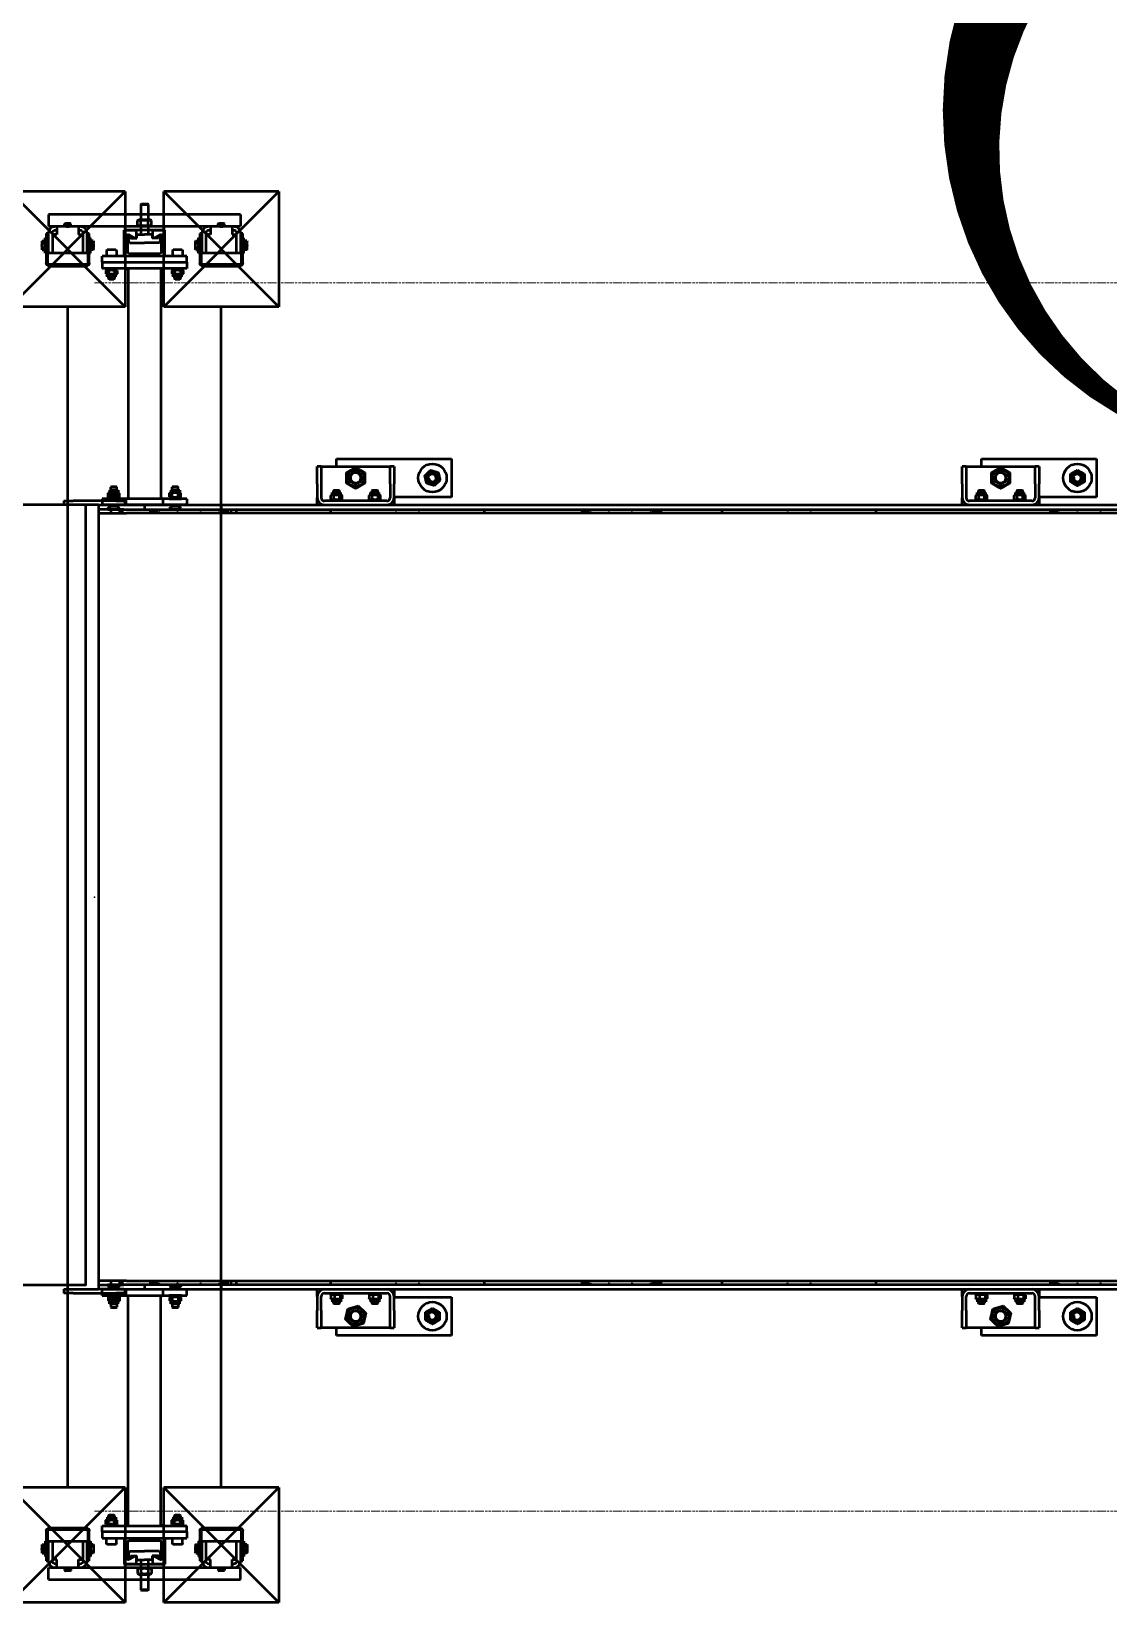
# Model space of a CAD drawing. Header units: metres. Extents: x -9802 to 773, y -8579 to 5125.
# Drawn here: x -5304.7 to -5164.4, y -1429.6 to -1224.9 of the extents above; entities that cross this region are included whole.
import ezdxf

# ---------------------------------------------------------------- set-up
doc = ezdxf.new("R2010")
doc.units = ezdxf.units.M
doc.header["$MEASUREMENT"] = 0
doc.linetypes.add('AM_ISO09W050', pattern=[22.5, 12, -1.5, 3, -1.5, 3, -1.5])
doc.linetypes.add('Amconstr', pattern=[9999, 9999, 0])
doc.layers.get('0').update_dxf_attribs({"color": 30, "lineweight": 0})
for name, color, linetype, lineweight in [('AM_CL', 1, 'Amconstr', 25), ('HOLD', 7, 'Continuous', 0), ('SSN_PBC-AM_0', 5, 'Continuous', 50), ('SSN_PBC-AM_11', 9, 'AM_ISO09W050', 18), ('SSN_Signalgeber-AM_0', 3, 'Continuous', 50)]:
    doc.layers.add(name, color=color, linetype=linetype, lineweight=lineweight)

# ---------------------------------------------------------------- blocks, each defined once
blk = doc.blocks.new('PBC_3190_20-017-10022_D')
at = {"layer": 'AM_CL'}
blk.add_point((0, 0), dxfattribs=at)
at = {"layer": 'SSN_PBC-AM_0'}
for p, q in [((290, 538.5), (290, 561)), ((295, 561), (290, 561)), ((295, 561), (295, 538.5)), ((295, 561), (385, 561)), ((315, 561), (315, 571)), ((315, 571), (465, 571)), ((390, 561), (385, 561)), ((385, 538.5), (385, 561)), ((390, 561), (390, 538.5)), ((465, 571), (465, 521)), ((1130, 538.5), (1130, 561)), ((1135, 561), (1130, 561)), ((1135, 561), (1135, 538.5)), ((1135, 561), (1225, 561)), ((1155, 561), (1155, 571)), ((1155, 571), (1305, 571)), ((1230, 561), (1225, 561)), ((1225, 538.5), (1225, 561)), ((1230, 561), (1230, 538.5)), ((1305, 571), (1305, 521)), ((290, 538.5), (290, 520.3)), ((295, 538.5), (295, 520.3)), ((385, 538.5), (385, 520.3)), ((390, 520.3), (390, 538.5)), ((1130, 538.5), (1130, 520.3)), ((1135, 538.5), (1135, 520.3)), ((1225, 538.5), (1225, 520.3)), ((1230, 520.3), (1230, 538.5)), ((-40, 516), (-40, 511)), ((-40, 516), (-28, 516)), ((28, 516), (-28, 516)), ((33, 517.6), (17, 517.6)), ((17, 517.6), (17, 516)), ((17.5, 518.6), (17.5, 523.1)), ((19.2, 524), (17.7, 523.2)), ((19.2, 517.6), (17.7, 518.5)), ((19.2, 527.1), (30.8, 527.1)), ((19.2, 524), (19.2, 527.1)), ((19.2, 524), (30.8, 524)), ((21.8, 530), (21, 529.2)), ((29, 529.2), (21, 529.2)), ((21, 527.1), (21, 529.2)), ((21.6, 518.6), (21.6, 523.1)), ((21.7, 530), (21.7, 527.1)), ((21.8, 530), (28.2, 530)), ((28, 516), (40, 516)), ((28.2, 530), (29, 529.2)), ((28.3, 527.1), (28.3, 530)), ((29, 527.1), (29, 529.2)), ((29.1, 518.6), (29.1, 523.1)), ((30.8, 524), (30.8, 527.1)), ((30.8, 524), (32.3, 523.2)), ((30.8, 517.6), (32.3, 518.5)), ((32.5, 518.6), (32.5, 523.1)), ((33, 517.6), (33, 516)), ((40, 511), (40, 516)), ((290, 511), (290, 520.3)), ((380.7, 516), (299.3, 516)), ((323, 517.6), (307, 517.6)), ((307, 517.6), (307, 516)), ((307.5, 518.6), (307.5, 523.1)), ((309.2, 524), (307.7, 523.2)), ((309.2, 517.6), (307.7, 518.5)), ((309.2, 527.1), (320.8, 527.1)), ((309.2, 524), (309.2, 527.1)), ((309.2, 524), (320.8, 524)), ((311.8, 530), (311, 529.2)), ((319, 529.2), (311, 529.2)), ((311, 527.1), (311, 529.2)), ((311.6, 518.6), (311.6, 523.1)), ((311.7, 530), (311.7, 527.1)), ((311.8, 530), (318.2, 530)), ((318.2, 530), (319, 529.2)), ((318.3, 527.1), (318.3, 530)), ((319, 527.1), (319, 529.2)), ((319.1, 518.6), (319.1, 523.1)), ((320.8, 524), (320.8, 527.1)), ((320.8, 524), (322.3, 523.2)), ((320.8, 517.6), (322.3, 518.5)), ((322.5, 518.6), (322.5, 523.1)), ((323, 517.6), (323, 516)), ((373, 517.6), (357, 517.6)), ((357, 517.6), (357, 516)), ((357.5, 518.6), (357.5, 523.1)), ((359.2, 524), (357.7, 523.2)), ((359.2, 517.6), (357.7, 518.5)), ((359.2, 527.1), (370.8, 527.1)), ((359.2, 524), (359.2, 527.1)), ((359.2, 524), (370.8, 524)), ((361.8, 530), (361, 529.2)), ((369, 529.2), (361, 529.2)), ((361, 527.1), (361, 529.2)), ((361.6, 518.6), (361.6, 523.1)), ((361.7, 530), (361.7, 527.1)), ((361.8, 530), (368.2, 530)), ((368.2, 530), (369, 529.2)), ((368.3, 527.1), (368.3, 530)), ((369, 527.1), (369, 529.2)), ((369.1, 518.6), (369.1, 523.1)), ((370.8, 524), (370.8, 527.1)), ((370.8, 524), (372.3, 523.2)), ((370.8, 517.6), (372.3, 518.5)), ((372.5, 518.6), (372.5, 523.1)), ((373, 517.6), (373, 516)), ((465, 521), (390, 521)), ((390, 520.3), (390, 511)), ((1130, 511), (1130, 520.3)), ((1220.7, 516), (1139.3, 516)), ((1163, 517.6), (1147, 517.6)), ((1147, 517.6), (1147, 516)), ((1147.5, 518.6), (1147.5, 523.1)), ((1149.2, 524), (1147.7, 523.2)), ((1149.2, 517.6), (1147.7, 518.5)), ((1149.2, 527.1), (1160.8, 527.1)), ((1149.2, 524), (1149.2, 527.1)), ((1149.2, 524), (1160.8, 524)), ((1151.8, 530), (1151, 529.2)), ((1159, 529.2), (1151, 529.2)), ((1151, 527.1), (1151, 529.2)), ((1151.6, 518.6), (1151.6, 523.1)), ((1151.7, 530), (1151.7, 527.1)), ((1151.8, 530), (1158.2, 530)), ((1158.2, 530), (1159, 529.2)), ((1158.3, 527.1), (1158.3, 530)), ((1159, 527.1), (1159, 529.2)), ((1159.1, 518.6), (1159.1, 523.1)), ((1160.8, 524), (1160.8, 527.1)), ((1160.8, 524), (1162.3, 523.2)), ((1160.8, 517.6), (1162.3, 518.5)), ((1162.5, 518.6), (1162.5, 523.1)), ((1163, 517.6), (1163, 516)), ((1213, 517.6), (1197, 517.6)), ((1197, 517.6), (1197, 516)), ((1197.5, 518.6), (1197.5, 523.1)), ((1199.2, 524), (1197.7, 523.2)), ((1199.2, 517.6), (1197.7, 518.5)), ((1199.2, 527.1), (1210.8, 527.1)), ((1199.2, 524), (1199.2, 527.1)), ((1199.2, 524), (1210.8, 524)), ((1201.8, 530), (1201, 529.2)), ((1209, 529.2), (1201, 529.2)), ((1201, 527.1), (1201, 529.2)), ((1201.6, 518.6), (1201.6, 523.1)), ((1201.7, 530), (1201.7, 527.1)), ((1201.8, 530), (1208.2, 530)), ((1208.2, 530), (1209, 529.2)), ((1208.3, 527.1), (1208.3, 530)), ((1209, 527.1), (1209, 529.2)), ((1209.1, 518.6), (1209.1, 523.1)), ((1210.8, 524), (1210.8, 527.1)), ((1210.8, 524), (1212.3, 523.2)), ((1210.8, 517.6), (1212.3, 518.5)), ((1212.5, 518.6), (1212.5, 523.1)), ((1213, 517.6), (1213, 516)), ((1305, 521), (1230, 521)), ((1230, 520.3), (1230, 511)), ((-28, 511), (-40, 511)), ((5, 511), (-28, 511)), ((5, 511), (38, 511)), ((5, 511), (5, -511)), ((38, 505), (5, 505)), ((5, 500), (41.5, 500)), ((21, 505), (21, 500)), ((36.1, 504.5), (33, 504.5)), ((33, 500), (33, 504.5)), ((36.1, 505), (36.1, 500)), ((38, 511), (1397, 511)), ((38, 505), (1397, 505)), ((78, 500), (41.5, 500)), ((65, 511), (65, 505)), ((73, 500), (73, 505)), ((73, 504), (82.3, 504)), ((78, 504.5), (78, 505)), ((78, 504), (78, 504.5)), ((3122, 500), (78, 500)), ((84, 504), (82.3, 504)), ((84.5, 505), (84.5, 504.5)), ((161.5, 504.5), (161.5, 505)), ((163.7, 504), (162, 504)), ((163.7, 504), (173, 504)), ((165, 511), (165, 505)), ((168, 505), (168, 504.5)), ((168, 504.5), (168, 504)), ((173, 505), (173, 504.5)), ((173, 504.5), (173, 504)), ((173, 504), (173, 500)), ((178, 500), (178, 505)), ((185, 500), (185, 505)), ((307.5, 500), (307.5, 505)), ((507.5, 505), (507.5, 500)), ((635, 504.5), (635, 505)), ((635, 504), (635, 504.5)), ((635, 504), (644.3, 504)), ((635, 500), (635, 504)), ((640, 504.5), (640, 505)), ((640, 504), (640, 504.5)), ((646, 504), (644.3, 504)), ((646.5, 505), (646.5, 504.5)), ((723.5, 504.5), (723.5, 505)), ((725.7, 504), (724, 504)), ((725.7, 504), (735, 504)), ((730, 505), (730, 504.5)), ((730, 504.5), (730, 504)), ((735, 505), (735, 504.5)), ((735, 504.5), (735, 504)), ((735, 504), (735, 500)), ((737.5, 505), (737.5, 500)), ((817.5, 500), (817.5, 505)), ((1017.5, 505), (1017.5, 500)), ((1245, 504.5), (1245, 505)), ((1245, 504), (1245, 504.5)), ((1245, 504), (1254.3, 504)), ((1245, 500), (1245, 504)), ((1250, 504.5), (1250, 505)), ((1250, 504), (1250, 504.5)), ((1256, 504), (1254.3, 504)), ((1256.5, 505), (1256.5, 504.5)), ((-40, -511), (-28, -511)), ((-40, -511), (-40, -516)), ((-28, -511), (5, -511)), ((41.5, -500), (5, -500)), ((5, -505), (38, -505)), ((38, -511), (5, -511)), ((21, -500), (21, -505)), ((33, -504.5), (33, -500)), ((36.1, -504.5), (33, -504.5)), ((36.1, -500), (36.1, -505)), ((1397, -505), (38, -505)), ((38, -511), (1397, -511)), ((40, -516), (40, -511)), ((41.5, -500), (78, -500)), ((65, -505), (65, -511)), ((73, -505), (73, -500)), ((82.3, -504), (73, -504)), ((78, -500), (3122, -500)), ((78, -504.5), (78, -504)), ((78, -505), (78, -504.5)), ((82.3, -504), (84, -504)), ((84.5, -504.5), (84.5, -505)), ((161.5, -505), (161.5, -504.5)), ((162, -504), (163.7, -504)), ((173, -504), (163.7, -504)), ((165, -505), (165, -511)), ((168, -504), (168, -504.5)), ((168, -504.5), (168, -505)), ((173, -500), (173, -504)), ((173, -504), (173, -504.5)), ((173, -504.5), (173, -505)), ((178, -505), (178, -500)), ((185, -505), (185, -500)), ((290, -520.3), (290, -511)), ((307.5, -505), (307.5, -500)), ((390, -511), (390, -520.3)), ((507.5, -500), (507.5, -505)), ((635, -504), (635, -500)), ((635, -504.5), (635, -504)), ((644.3, -504), (635, -504)), ((635, -505), (635, -504.5)), ((640, -504.5), (640, -504)), ((640, -505), (640, -504.5)), ((644.3, -504), (646, -504)), ((646.5, -504.5), (646.5, -505)), ((723.5, -505), (723.5, -504.5)), ((724, -504), (725.7, -504)), ((735, -504), (725.7, -504)), ((730, -504), (730, -504.5)), ((730, -504.5), (730, -505)), ((735, -500), (735, -504)), ((735, -504), (735, -504.5)), ((735, -504.5), (735, -505)), ((737.5, -500), (737.5, -505)), ((817.5, -505), (817.5, -500)), ((1017.5, -500), (1017.5, -505)), ((1130, -520.3), (1130, -511)), ((1230, -511), (1230, -520.3)), ((1245, -504), (1245, -500)), ((1245, -504.5), (1245, -504)), ((1254.3, -504), (1245, -504)), ((1245, -505), (1245, -504.5)), ((1250, -504.5), (1250, -504)), ((1250, -505), (1250, -504.5)), ((1254.3, -504), (1256, -504)), ((1256.5, -504.5), (1256.5, -505)), ((-28, -516), (-40, -516)), ((-28, -516), (28, -516)), ((17, -517.6), (17, -516)), ((17, -517.6), (33, -517.6)), ((17.8, -518.6), (17.8, -523.1)), ((19.2, -517.6), (18.3, -518.1)), ((19.2, -524), (18.3, -523.6)), ((30.8, -524), (19.2, -524)), ((19.2, -524), (19.2, -527.1)), ((30.8, -527.1), (19.2, -527.1)), ((19.5, -518.6), (19.5, -523.1)), ((21, -527.1), (21, -529.2)), ((21, -529.2), (29, -529.2)), ((21.8, -530), (21, -529.2)), ((21.7, -527.1), (21.7, -530)), ((28.2, -530), (21.8, -530)), ((26.6, -518.6), (26.6, -523.1)), ((40, -516), (28, -516)), ((28.2, -530), (29, -529.2)), ((28.3, -530), (28.3, -527.1)), ((29, -527.1), (29, -529.2)), ((30.8, -517.6), (31.7, -518.1)), ((30.8, -524), (31.7, -523.6)), ((30.8, -524), (30.8, -527.1)), ((32.2, -518.6), (32.2, -523.1)), ((33, -517.6), (33, -516)), ((290, -520.3), (290, -538.5)), ((295, -538.5), (295, -520.3)), ((299.3, -516), (380.7, -516)), ((307, -517.6), (307, -516)), ((307, -517.6), (323, -517.6)), ((307.6, -518.6), (307.6, -523.1)), ((309.2, -517.6), (308, -518.3)), ((309.2, -524), (308, -523.4)), ((320.8, -524), (309.2, -524)), ((309.2, -524), (309.2, -527.1)), ((320.8, -527.1), (309.2, -527.1)), ((311, -527.1), (311, -529.2)), ((311, -529.2), (319, -529.2)), ((311.8, -530), (311, -529.2)), ((311.7, -527.1), (311.7, -530)), ((318.2, -530), (311.8, -530)), ((312.3, -518.6), (312.3, -523.1)), ((318.2, -530), (319, -529.2)), ((318.3, -530), (318.3, -527.1)), ((319, -527.1), (319, -529.2)), ((319.7, -518.6), (319.7, -523.1)), ((320.8, -517.6), (322, -518.3)), ((320.8, -524), (322, -523.4)), ((320.8, -524), (320.8, -527.1)), ((322.4, -518.6), (322.4, -523.1)), ((323, -517.6), (323, -516)), ((357, -517.6), (357, -516)), ((357, -517.6), (373, -517.6)), ((357.6, -518.6), (357.6, -523.1)), ((359.2, -517.6), (358, -518.3)), ((359.2, -524), (358, -523.4)), ((370.8, -524), (359.2, -524)), ((359.2, -524), (359.2, -527.1)), ((370.8, -527.1), (359.2, -527.1)), ((361, -527.1), (361, -529.2)), ((361, -529.2), (369, -529.2)), ((361.8, -530), (361, -529.2)), ((361.7, -527.1), (361.7, -530)), ((368.2, -530), (361.8, -530)), ((362.3, -518.6), (362.3, -523.1)), ((368.2, -530), (369, -529.2)), ((368.3, -530), (368.3, -527.1)), ((369, -527.1), (369, -529.2)), ((369.7, -518.6), (369.7, -523.1)), ((370.8, -517.6), (372, -518.3)), ((370.8, -524), (372, -523.4)), ((370.8, -524), (370.8, -527.1)), ((372.4, -518.6), (372.4, -523.1)), ((373, -517.6), (373, -516)), ((385, -538.5), (385, -520.3)), ((390, -538.5), (390, -520.3)), ((390, -521), (465, -521)), ((465, -521), (465, -571)), ((1130, -520.3), (1130, -538.5)), ((1135, -538.5), (1135, -520.3)), ((1139.3, -516), (1220.7, -516)), ((1147, -517.6), (1147, -516)), ((1147, -517.6), (1163, -517.6)), ((1147.6, -518.6), (1147.6, -523.1)), ((1149.2, -517.6), (1148, -518.3)), ((1149.2, -524), (1148, -523.4)), ((1160.8, -524), (1149.2, -524)), ((1149.2, -524), (1149.2, -527.1)), ((1160.8, -527.1), (1149.2, -527.1)), ((1151, -527.1), (1151, -529.2)), ((1151, -529.2), (1159, -529.2)), ((1151.8, -530), (1151, -529.2)), ((1151.7, -527.1), (1151.7, -530)), ((1158.2, -530), (1151.8, -530)), ((1152.3, -518.6), (1152.3, -523.1)), ((1158.2, -530), (1159, -529.2)), ((1158.3, -530), (1158.3, -527.1)), ((1159, -527.1), (1159, -529.2)), ((1159.7, -518.6), (1159.7, -523.1)), ((1160.8, -517.6), (1162, -518.3)), ((1160.8, -524), (1162, -523.4)), ((1160.8, -524), (1160.8, -527.1)), ((1162.4, -518.6), (1162.4, -523.1)), ((1163, -517.6), (1163, -516)), ((1197, -517.6), (1197, -516)), ((1197, -517.6), (1213, -517.6)), ((1197.6, -518.6), (1197.6, -523.1)), ((1199.2, -517.6), (1198, -518.3)), ((1199.2, -524), (1198, -523.4)), ((1210.8, -524), (1199.2, -524)), ((1199.2, -524), (1199.2, -527.1)), ((1210.8, -527.1), (1199.2, -527.1)), ((1201, -527.1), (1201, -529.2)), ((1201, -529.2), (1209, -529.2)), ((1201.8, -530), (1201, -529.2)), ((1201.7, -527.1), (1201.7, -530)), ((1208.2, -530), (1201.8, -530)), ((1202.3, -518.6), (1202.3, -523.1)), ((1208.2, -530), (1209, -529.2)), ((1208.3, -530), (1208.3, -527.1)), ((1209, -527.1), (1209, -529.2)), ((1209.7, -518.6), (1209.7, -523.1)), ((1210.8, -517.6), (1212, -518.3)), ((1210.8, -524), (1212, -523.4)), ((1210.8, -524), (1210.8, -527.1)), ((1212.4, -518.6), (1212.4, -523.1)), ((1213, -517.6), (1213, -516)), ((1225, -538.5), (1225, -520.3)), ((1230, -538.5), (1230, -520.3)), ((1230, -521), (1305, -521)), ((1305, -521), (1305, -571)), ((290, -561), (290, -538.5)), ((295, -538.5), (295, -561)), ((385, -561), (385, -538.5)), ((390, -538.5), (390, -561)), ((1130, -561), (1130, -538.5)), ((1135, -538.5), (1135, -561)), ((1225, -561), (1225, -538.5)), ((1230, -538.5), (1230, -561)), ((290, -561), (295, -561)), ((385, -561), (295, -561)), ((315, -571), (315, -561)), ((465, -571), (315, -571)), ((385, -561), (390, -561)), ((1130, -561), (1135, -561)), ((1225, -561), (1135, -561)), ((1155, -571), (1155, -561)), ((1305, -571), (1155, -571)), ((1225, -561), (1230, -561))]:
    blk.add_line(p, q, dxfattribs=at)
for centre, radius in [((340, 546), 11.2), ((340, 546), 8), ((340, 546), 8), ((340, 546), 7), ((440, 546), 18.5), ((440, 546), 8.3), ((1180, 546), 11.2), ((1180, 546), 8), ((1180, 546), 8), ((1180, 546), 7), ((1280, 546), 18.5), ((1280, 546), 8.3), ((440, 546), 6), ((440, 546), 6), ((440, 546), 5.5), ((1280, 546), 6), ((1280, 546), 6), ((1280, 546), 5.5), ((440, -546), 18.5), ((1280, -546), 18.5), ((340, -546), 11.2), ((340, -546), 8), ((340, -546), 8), ((340, -546), 7), ((440, -546), 8.3), ((440, -546), 6), ((440, -546), 6), ((440, -546), 5.5), ((1180, -546), 11.2), ((1180, -546), 8), ((1180, -546), 8), ((1180, -546), 7), ((1280, -546), 8.3), ((1280, -546), 6), ((1280, -546), 6), ((1280, -546), 5.5)]:
    blk.add_circle(centre, radius, dxfattribs=at)
for centre, radius, start, end in [((340, 546), 6.79, 170, 80), ((1180, 546), 6.79, 170, 80), ((440, 546), 4.95, 183.2001, 93.2001), ((1280, 546), 4.95, 170, 80), ((299.3, 520.3), 9.3, 180, 270), ((299.3, 520.3), 4.3, 180, 270), ((380.7, 520.3), 9.3, 270, 0), ((380.7, 520.3), 4.3, 270, 0), ((1139.3, 520.3), 9.3, 180, 270), ((1139.3, 520.3), 4.3, 180, 270), ((1220.7, 520.3), 9.3, 270, 0), ((1220.7, 520.3), 4.3, 270, 0), ((84, 504.5), 0.5, 270, 0), ((108, 505), 1, 180, 0), ((138, 505), 1, 180, 0), ((162, 504.5), 0.5, 180, 270), ((392.5, 505), 1, 180, 0), ((422.5, 505), 1, 180, 0), ((646, 504.5), 0.5, 270, 0), ((670, 505), 1, 180, 0), ((700, 505), 1, 180, 0), ((724, 504.5), 0.5, 180, 270), ((902.5, 505), 1, 180, 0), ((932.5, 505), 1, 180, 0), ((1256, 504.5), 0.5, 270, 0), ((1280, 505), 1, 180, 0), ((1310, 505), 1, 180, 0), ((84, -504.5), 0.5, 0, 90), ((108, -505), 1, 0, 180), ((138, -505), 1, 0, 180), ((162, -504.5), 0.5, 90, 180), ((299.3, -520.3), 9.3, 90, 180), ((380.7, -520.3), 9.3, 0, 90), ((392.5, -505), 1, 0, 180), ((422.5, -505), 1, 0, 180), ((646, -504.5), 0.5, 0, 90), ((670, -505), 1, 0, 180), ((700, -505), 1, 0, 180), ((724, -504.5), 0.5, 90, 180), ((902.5, -505), 1, 0, 180), ((932.5, -505), 1, 0, 180), ((1139.3, -520.3), 9.3, 90, 180), ((1220.7, -520.3), 9.3, 0, 90), ((1256, -504.5), 0.5, 0, 90), ((1280, -505), 1, 0, 180), ((1310, -505), 1, 0, 180), ((299.3, -520.3), 4.3, 90, 180), ((380.7, -520.3), 4.3, 0, 90), ((1139.3, -520.3), 4.3, 90, 180), ((1220.7, -520.3), 4.3, 0, 90), ((340, -546), 6.79, 170, 80), ((440, -546), 4.95, 170, 80), ((1180, -546), 6.79, 170, 80), ((1280, -546), 4.95, 170, 80)]:
    blk.add_arc(centre, radius, start, end, dxfattribs=at)
for points, weights in [([(328, 552.9), (334, 556.4), (340, 559.9)], [1, 1.15470053838, 1]), ([(328, 539.1), (328, 546), (328, 552.9)], [1, 1.15470053838, 1]), ([(340, 559.9), (346, 556.4), (352, 552.9)], [1, 1.15470053838, 1]), ([(352, 552.9), (352, 546), (352, 539.1)], [1, 1.15470053838, 1]), ([(430.1, 549), (433.8, 552.6), (437.6, 556.1)], [1, 1.15470053838, 1]), ([(437.6, 556.1), (442.6, 554.6), (447.6, 553.1)], [1, 1.15470053838, 1]), ([(447.6, 553.1), (448.8, 548.1), (449.9, 543)], [1, 1.15470053838, 1]), ([(1168, 552.9), (1174, 556.4), (1180, 559.9)], [1, 1.15470053838, 1]), ([(1168, 539.1), (1168, 546), (1168, 552.9)], [1, 1.15470053838, 1]), ([(1180, 559.9), (1186, 556.4), (1192, 552.9)], [1, 1.15470053838, 1]), ([(1192, 552.9), (1192, 546), (1192, 539.1)], [1, 1.15470053838, 1]), ([(1271, 551.2), (1275.5, 553.8), (1280, 556.4)], [1, 1.15470053838, 1]), ([(1280, 556.4), (1284.5, 553.8), (1289, 551.2)], [1, 1.15470053838, 1]), ([(340, 532.1), (334, 535.6), (328, 539.1)], [1, 1.15470053838, 1]), ([(352, 539.1), (346, 535.6), (340, 532.1)], [1, 1.15470053838, 1]), ([(432.4, 538.9), (431.2, 543.9), (430.1, 549)], [1, 1.15470053838, 1]), ([(442.4, 535.9), (437.4, 537.4), (432.4, 538.9)], [1, 1.15470053838, 1]), ([(449.9, 543), (446.2, 539.4), (442.4, 535.9)], [1, 1.15470053838, 1]), ([(1180, 532.1), (1174, 535.6), (1168, 539.1)], [1, 1.15470053838, 1]), ([(1192, 539.1), (1186, 535.6), (1180, 532.1)], [1, 1.15470053838, 1]), ([(1271, 540.8), (1271, 546), (1271, 551.2)], [1, 1.15470053838, 1]), ([(1280, 535.6), (1275.5, 538.2), (1271, 540.8)], [1, 1.15470053838, 1]), ([(1289, 540.8), (1284.5, 538.2), (1280, 535.6)], [1, 1.15470053838, 1]), ([(1289, 551.2), (1289, 546), (1289, 540.8)], [1, 1.15470053838, 1]), ([(21.6, 523.1), (19.6, 524.1), (17.5, 523.1)], [1, 1.15470053838, 1]), ([(17.5, 523.1), (17.6, 523.1), (17.7, 523.2)], [1, 1.00820608325, 1.01554158385]), ([(17.5, 518.6), (19.6, 517.5), (21.6, 518.6)], [1, 1.15470053838, 1]), ([(17.7, 518.5), (17.6, 518.5), (17.5, 518.6)], [1.01554158385, 1.00820608325, 1]), ([(29.1, 523.1), (25.3, 524.1), (21.6, 523.1)], [1, 1.15470053838, 1]), ([(21.6, 518.6), (25.3, 517.5), (29.1, 518.6)], [1, 1.15470053838, 1]), ([(32.5, 523.1), (30.8, 524.1), (29.1, 523.1)], [1, 1.15470053838, 1]), ([(29.1, 518.6), (30.8, 517.5), (32.5, 518.6)], [1, 1.15470053838, 1]), ([(311.6, 523.1), (309.5, 524.1), (307.5, 523.1)], [1, 1.15470053838, 1]), ([(307.5, 523.1), (307.6, 523.1), (307.7, 523.2)], [1, 1.0078403239, 1.01488594238]), ([(307.5, 518.6), (309.5, 517.5), (311.6, 518.6)], [1, 1.15470053838, 1]), ([(307.7, 518.5), (307.6, 518.5), (307.5, 518.6)], [1.01488594238, 1.0078403239, 1]), ([(319.1, 523.1), (315.3, 524.1), (311.6, 523.1)], [1, 1.15470053838, 1]), ([(311.6, 518.6), (315.3, 517.5), (319.1, 518.6)], [1, 1.15470053838, 1]), ([(322.5, 523.1), (320.8, 524.1), (319.1, 523.1)], [1, 1.15470053838, 1]), ([(319.1, 518.6), (320.8, 517.5), (322.5, 518.6)], [1, 1.15470053838, 1]), ([(361.6, 523.1), (359.5, 524.1), (357.5, 523.1)], [1, 1.15470053838, 1]), ([(357.5, 523.1), (357.6, 523.1), (357.7, 523.2)], [1, 1.0078403239, 1.01488594238]), ([(357.5, 518.6), (359.5, 517.5), (361.6, 518.6)], [1, 1.15470053838, 1]), ([(357.7, 518.5), (357.6, 518.5), (357.5, 518.6)], [1.01488594238, 1.0078403239, 1]), ([(369.1, 523.1), (365.3, 524.1), (361.6, 523.1)], [1, 1.15470053838, 1]), ([(361.6, 518.6), (365.3, 517.5), (369.1, 518.6)], [1, 1.15470053838, 1]), ([(372.5, 523.1), (370.8, 524.1), (369.1, 523.1)], [1, 1.15470053838, 1]), ([(369.1, 518.6), (370.8, 517.5), (372.5, 518.6)], [1, 1.15470053838, 1]), ([(1151.6, 523.1), (1149.5, 524.1), (1147.5, 523.1)], [1, 1.15470053838, 1]), ([(1147.5, 523.1), (1147.6, 523.1), (1147.7, 523.2)], [1, 1.0078403239, 1.01488594238]), ([(1147.5, 518.6), (1149.5, 517.5), (1151.6, 518.6)], [1, 1.15470053838, 1]), ([(1147.7, 518.5), (1147.6, 518.5), (1147.5, 518.6)], [1.01488594238, 1.0078403239, 1]), ([(1159.1, 523.1), (1155.3, 524.1), (1151.6, 523.1)], [1, 1.15470053838, 1]), ([(1151.6, 518.6), (1155.3, 517.5), (1159.1, 518.6)], [1, 1.15470053838, 1]), ([(1162.5, 523.1), (1160.8, 524.1), (1159.1, 523.1)], [1, 1.15470053838, 1]), ([(1159.1, 518.6), (1160.8, 517.5), (1162.5, 518.6)], [1, 1.15470053838, 1]), ([(1201.6, 523.1), (1199.5, 524.1), (1197.5, 523.1)], [1, 1.15470053838, 1]), ([(1197.5, 523.1), (1197.6, 523.1), (1197.7, 523.2)], [1, 1.0078403239, 1.01488594238]), ([(1197.5, 518.6), (1199.5, 517.5), (1201.6, 518.6)], [1, 1.15470053838, 1]), ([(1197.7, 518.5), (1197.6, 518.5), (1197.5, 518.6)], [1.01488594238, 1.0078403239, 1]), ([(1209.1, 523.1), (1205.3, 524.1), (1201.6, 523.1)], [1, 1.15470053838, 1]), ([(1201.6, 518.6), (1205.3, 517.5), (1209.1, 518.6)], [1, 1.15470053838, 1]), ([(1212.5, 523.1), (1210.8, 524.1), (1209.1, 523.1)], [1, 1.15470053838, 1]), ([(1209.1, 518.6), (1210.8, 517.5), (1212.5, 518.6)], [1, 1.15470053838, 1]), ([(19.5, -518.6), (18.7, -517.5), (17.8, -518.6)], [1, 1.15470053838, 1]), ([(17.8, -523.1), (18.7, -524.1), (19.5, -523.1)], [1, 1.15470053838, 1]), ([(26.6, -518.6), (23, -517.5), (19.5, -518.6)], [1, 1.15470053838, 1]), ([(19.5, -523.1), (23, -524.1), (26.6, -523.1)], [1, 1.15470053838, 1]), ([(32.2, -518.6), (29.4, -517.5), (26.6, -518.6)], [1, 1.15470053838, 1]), ([(26.6, -523.1), (29.4, -524.1), (32.2, -523.1)], [1, 1.15470053838, 1]), ([(31.7, -518.1), (31.9, -518.2), (32.2, -518.6)], [1.06470801736, 1.04607917099, 1]), ([(32.2, -523.1), (31.9, -523.4), (31.7, -523.6)], [1, 1.04607917099, 1.06470801736]), ([(312.3, -518.6), (309.9, -517.5), (307.6, -518.6)], [1, 1.15470053838, 1]), ([(307.6, -518.6), (307.8, -518.4), (308, -518.3)], [1, 1.02264619613, 1.03866216066]), ([(307.6, -523.1), (309.9, -524.1), (312.3, -523.1)], [1, 1.15470053838, 1]), ([(308, -523.4), (307.8, -523.2), (307.6, -523.1)], [1.03866216066, 1.02264619613, 1]), ([(319.7, -518.6), (316, -517.5), (312.3, -518.6)], [1, 1.15470053838, 1]), ([(312.3, -523.1), (316, -524.1), (319.7, -523.1)], [1, 1.15470053838, 1]), ([(322.4, -518.6), (321, -517.5), (319.7, -518.6)], [1, 1.15470053838, 1]), ([(319.7, -523.1), (321, -524.1), (322.4, -523.1)], [1, 1.15470053838, 1]), ([(362.3, -518.6), (359.9, -517.5), (357.6, -518.6)], [1, 1.15470053838, 1]), ([(357.6, -518.6), (357.8, -518.4), (358, -518.3)], [1, 1.02264619613, 1.03866216066]), ([(357.6, -523.1), (359.9, -524.1), (362.3, -523.1)], [1, 1.15470053838, 1]), ([(358, -523.4), (357.8, -523.2), (357.6, -523.1)], [1.03866216066, 1.02264619613, 1]), ([(369.7, -518.6), (366, -517.5), (362.3, -518.6)], [1, 1.15470053838, 1]), ([(362.3, -523.1), (366, -524.1), (369.7, -523.1)], [1, 1.15470053838, 1]), ([(372.4, -518.6), (371, -517.5), (369.7, -518.6)], [1, 1.15470053838, 1]), ([(369.7, -523.1), (371, -524.1), (372.4, -523.1)], [1, 1.15470053838, 1]), ([(1152.3, -518.6), (1149.9, -517.5), (1147.6, -518.6)], [1, 1.15470053838, 1]), ([(1147.6, -518.6), (1147.8, -518.4), (1148, -518.3)], [1, 1.02264619613, 1.03866216066]), ([(1147.6, -523.1), (1149.9, -524.1), (1152.3, -523.1)], [1, 1.15470053838, 1]), ([(1148, -523.4), (1147.8, -523.2), (1147.6, -523.1)], [1.03866216066, 1.02264619613, 1]), ([(1159.7, -518.6), (1156, -517.5), (1152.3, -518.6)], [1, 1.15470053838, 1]), ([(1152.3, -523.1), (1156, -524.1), (1159.7, -523.1)], [1, 1.15470053838, 1]), ([(1162.4, -518.6), (1161, -517.5), (1159.7, -518.6)], [1, 1.15470053838, 1]), ([(1159.7, -523.1), (1161, -524.1), (1162.4, -523.1)], [1, 1.15470053838, 1]), ([(1202.3, -518.6), (1199.9, -517.5), (1197.6, -518.6)], [1, 1.15470053838, 1]), ([(1197.6, -518.6), (1197.8, -518.4), (1198, -518.3)], [1, 1.02264619613, 1.03866216066]), ([(1197.6, -523.1), (1199.9, -524.1), (1202.3, -523.1)], [1, 1.15470053838, 1]), ([(1198, -523.4), (1197.8, -523.2), (1197.6, -523.1)], [1.03866216066, 1.02264619613, 1]), ([(1209.7, -518.6), (1206, -517.5), (1202.3, -518.6)], [1, 1.15470053838, 1]), ([(1202.3, -523.1), (1206, -524.1), (1209.7, -523.1)], [1, 1.15470053838, 1]), ([(1212.4, -518.6), (1211, -517.5), (1209.7, -518.6)], [1, 1.15470053838, 1]), ([(1209.7, -523.1), (1211, -524.1), (1212.4, -523.1)], [1, 1.15470053838, 1]), ([(326.7, -549.9), (328.3, -543.2), (329.9, -536.5)], [1, 1.15470053838, 1]), ([(336.8, -559.5), (331.7, -554.7), (326.7, -549.9)], [1, 1.15470053838, 1]), ([(329.9, -536.5), (336.6, -534.5), (343.2, -532.5)], [1, 1.15470053838, 1]), ([(343.2, -532.5), (348.3, -537.3), (353.3, -542.1)], [1, 1.15470053838, 1]), ([(353.3, -542.1), (351.7, -548.8), (350.1, -555.5)], [1, 1.15470053838, 1]), ([(431, -540.8), (435.5, -538.2), (440, -535.6)], [1, 1.15470053838, 1]), ([(431, -551.2), (431, -546), (431, -540.8)], [1, 1.15470053838, 1]), ([(440, -556.4), (435.5, -553.8), (431, -551.2)], [1, 1.15470053838, 1]), ([(440, -535.6), (444.5, -538.2), (449, -540.8)], [1, 1.15470053838, 1]), ([(449, -551.2), (444.5, -553.8), (440, -556.4)], [1, 1.15470053838, 1]), ([(449, -540.8), (449, -546), (449, -551.2)], [1, 1.15470053838, 1]), ([(1166.7, -549.9), (1168.3, -543.2), (1169.9, -536.5)], [1, 1.15470053838, 1]), ([(1176.8, -559.5), (1171.7, -554.7), (1166.7, -549.9)], [1, 1.15470053838, 1]), ([(1169.9, -536.5), (1176.6, -534.5), (1183.2, -532.5)], [1, 1.15470053838, 1]), ([(1183.2, -532.5), (1188.3, -537.3), (1193.3, -542.1)], [1, 1.15470053838, 1]), ([(1193.3, -542.1), (1191.7, -548.8), (1190.1, -555.5)], [1, 1.15470053838, 1]), ([(1271, -540.8), (1275.5, -538.2), (1280, -535.6)], [1, 1.15470053838, 1]), ([(1271, -551.2), (1271, -546), (1271, -540.8)], [1, 1.15470053838, 1]), ([(1280, -556.4), (1275.5, -553.8), (1271, -551.2)], [1, 1.15470053838, 1]), ([(1280, -535.6), (1284.5, -538.2), (1289, -540.8)], [1, 1.15470053838, 1]), ([(1289, -551.2), (1284.5, -553.8), (1280, -556.4)], [1, 1.15470053838, 1]), ([(1289, -540.8), (1289, -546), (1289, -551.2)], [1, 1.15470053838, 1]), ([(350.1, -555.5), (343.4, -557.5), (336.8, -559.5)], [1, 1.15470053838, 1]), ([(1190.1, -555.5), (1183.4, -557.5), (1176.8, -559.5)], [1, 1.15470053838, 1])]:
    blk.add_rational_spline(points, weights, degree=2, dxfattribs=at)
at = {"layer": 'SSN_PBC-AM_11'}
for p, q in [((0, 800), (3200, 800)), ((0, -800), (3200, -800))]:
    blk.add_line(p, q, dxfattribs=at)
blk = doc.blocks.new('LS_Symbol')
at = {"layer": 'SSN_Signalgeber-AM_0'}
for p, q in [((-75, 769), (-75, 919)), ((-75, 919), (75, 919)), ((75, 919), (-75, 769)), ((75, 769), (-75, 919)), ((-75, 919), (75, 919)), ((75, 919), (75, 769)), ((-75, 769), (75, 769)), ((0, 769), (0, -769)), ((-75, -919), (-75, -769)), ((-75, -769), (75, -769)), ((75, -769), (-75, -919)), ((75, -919), (-75, -769)), ((-75, -769), (75, -769)), ((75, -769), (75, -919)), ((-75, -919), (75, -919))]:
    blk.add_line(p, q, dxfattribs=at)
blk = doc.blocks.new('Signalgeber_31-011-00008_300_D')
at = {"layer": 'SSN_Signalgeber-AM_0'}
for p, q in [((-378, -125), (-378, 125)), ((-378, 125), (-363, 125)), ((-363, 125), (-363, -125)), ((-328, 125), (-353.7, 125)), ((-353.5, 128), (-314.8, 128)), ((-353.5, 126), (-353.5, 128)), ((-314.8, 126), (-353.5, 126)), ((-328, 129.5), (-348, 129.5)), ((-348, 129.5), (-348, 128)), ((-348, 128), (-328, 128)), ((-343.8, 133.1), (-343, 133.5)), ((-343.8, 133.1), (-343.8, 130)), ((-343.8, 130), (-342.3, 130)), ((-333, 133.5), (-343, 133.5)), ((-342.3, 130), (-333.6, 130)), ((-342.3, 130), (-342.3, 129.5)), ((-340.7, 129.5), (-342.3, 129.5)), ((-340.9, 133.1), (-340.9, 130)), ((-335.3, 129.5), (-340.7, 129.5)), ((-333.6, 129.5), (-335.3, 129.5)), ((-335.1, 133.1), (-335.1, 130)), ((-333.6, 130), (-332.2, 130)), ((-333.6, 130), (-333.6, 129.5)), ((-332.2, 133.1), (-333, 133.5)), ((-332.2, 133.1), (-332.2, 130)), ((-328, 128), (-328, 129.5)), ((-328, 75), (-328, 125)), ((-313, 75.8), (-313, 124.2)), ((-311, 124.2), (-311, 75.8)), ((-366.1, 104), (-366.7, 103)), ((-366.7, 103), (-366.7, 97.1)), ((-364.1, 104), (-366.1, 104)), ((-364.1, 104), (-363.5, 103)), ((-363.5, 96.5), (-363.5, 103.5)), ((-363, 103.5), (-363.5, 103.5)), ((-363, 103.3), (-363.5, 103.3)), ((-363.5, 103), (-363.5, 97.1)), ((-363, 102.8), (-363.5, 102.8)), ((-363, 115.7), (-363, 84.3)), ((-363, 114), (-352, 114)), ((-363, 96.5), (-363, 103.5)), ((-358, 114), (-358, 115.7)), ((-353.7, 120), (-328, 120)), ((-352, 114), (-352, 120)), ((-366.1, 96), (-366.7, 97.1)), ((-364.1, 102), (-366.1, 102)), ((-364.1, 98), (-366.1, 98)), ((-364.1, 96), (-366.1, 96)), ((-364.1, 96), (-363.5, 97.1)), ((-363, 102), (-363.5, 102)), ((-363, 101), (-363.5, 101)), ((-363, 100), (-363.5, 100)), ((-363, 99), (-363.5, 99)), ((-363, 98), (-363.5, 98)), ((-363, 97.2), (-363.5, 97.2)), ((-363, 96.7), (-363.5, 96.7)), ((-363, 96.5), (-363.5, 96.5)), ((-363, 101.6), (-362.6, 102)), ((-363, 101.6), (-363, 98.4)), ((-362.6, 98), (-363, 98.4)), ((-363, 86), (-352, 86)), ((-362.6, 102), (-362.6, 98)), ((-361.7, 102), (-362.6, 102)), ((-361.7, 98), (-362.6, 98)), ((-358, 84.3), (-358, 86)), ((-352, 86), (-352, 80)), ((-328, 80), (-353.7, 80)), ((-353.7, 75), (-328, 75)), ((-353.5, 74), (-314.8, 74)), ((-353.5, 72), (-353.5, 74)), ((-314.8, 72), (-353.5, 72)), ((-348, 70.5), (-348, 72)), ((-348, 72), (-328, 72)), ((-328, 70.5), (-348, 70.5)), ((-343.8, 66.9), (-343.8, 70)), ((-343.8, 70), (-342.3, 70)), ((-343.8, 66.9), (-343, 66.5)), ((-333, 66.5), (-343, 66.5)), ((-340.7, 70.5), (-342.3, 70.5)), ((-342.3, 70), (-342.3, 70.5)), ((-342.3, 70), (-333.6, 70)), ((-340.9, 66.9), (-340.9, 70)), ((-335.3, 70.5), (-340.7, 70.5)), ((-333.6, 70.5), (-335.3, 70.5)), ((-335.1, 66.9), (-335.1, 70)), ((-333.6, 70), (-333.6, 70.5)), ((-333.6, 70), (-332.2, 70)), ((-332.2, 66.9), (-333, 66.5)), ((-332.2, 66.9), (-332.2, 70)), ((-328, 72), (-328, 70.5)), ((-332, 37.3), (-332, 48.7)), ((-331.2, 49.5), (-324, 49.5)), ((-324, -55), (-324, 55)), ((-316, 55), (-324, 55)), ((-324, 36.5), (-324, 49.5)), ((-316, 55), (-316, -55)), ((-316, 55), (-308, 55)), ((-316, 55), (-316, -55)), ((-308, -55), (-308, 55)), ((-308, 51), (-308, 35)), ((-306.4, 51), (-308, 51)), ((-306.4, 48.8), (-306.4, 51)), ((-305.4, 50.5), (-306.4, 48.8)), ((-306.4, 48.8), (-306.4, 37.2)), ((-305.4, 50.5), (-300.9, 50.5)), ((-305.4, 46.8), (-300.9, 46.8)), ((-300.9, 50.5), (-300, 48.8)), ((-296.9, 48.8), (-300, 48.8)), ((-300, 48.8), (-300, 37.2)), ((-296.9, 48.8), (-296.9, 37.2)), ((-296.9, 47), (-294.8, 47)), ((-294.8, 47), (-294.8, 39)), ((-294, 46.2), (-294.8, 47)), ((-294, 46.2), (-294, 39.8)), ((-24, 43.2), (-23.2, 44)), ((-24, 43.2), (-24, 36.8)), ((-23.2, 44), (-23.2, 36)), ((-19.1, 44), (-23.2, 44)), ((-19.1, 45.8), (-16, 45.8)), ((-19.1, 45.8), (-19.1, 34.2)), ((-15.1, 47.5), (-16, 45.8)), ((-16, 45.8), (-16, 34.2)), ((-10.6, 47.5), (-15.1, 47.5)), ((-10.6, 43.8), (-15.1, 43.8)), ((-10.6, 47.5), (-9.6, 45.8)), ((-9.6, 45.8), (-9.6, 48)), ((-9.6, 48), (-8, 48)), ((-9.6, 45.8), (-9.6, 34.2)), ((-8, -55), (-8, 55)), ((-8, 55), (0, 55)), ((-8, 48), (-8, 32)), ((0, -55), (0, 55)), ((1, 44), (0, 44)), ((4.7, 47.6), (1, 44)), ((1, 44), (1, 36)), ((4.7, 47.6), (4.7, 32.4)), ((4.7, 47.6), (6, 47.6)), ((6, 47.6), (6, 32.4)), ((-358, 25), (-363, 25)), ((-363, 25), (-363, -25)), ((-324, 26.3), (-358, 26.3)), ((-358, 26.3), (-358, 11)), ((-358, -25), (-358, 25)), ((-347.4, 12.5), (-352.1, 20.8)), ((-351.3, 22.3), (-329.5, 22.3)), ((-343.3, 20.5), (-350, 20.5)), ((-350, 20.5), (-347.2, 18.2)), ((-341.2, 19.5), (-343.3, 20.5)), ((-331.2, 36.5), (-324, 36.5)), ((-308, 35), (-306.4, 35)), ((-308, 21.2), (-8, 21.2)), ((-306.4, 35), (-306.4, 37.2)), ((-305.4, 35.5), (-306.4, 37.2)), ((-305.4, 39.2), (-300.9, 39.2)), ((-305.4, 35.5), (-300.9, 35.5)), ((-300.9, 35.5), (-300, 37.2)), ((-296.9, 37.2), (-300, 37.2)), ((-296.9, 39), (-294.8, 39)), ((-294.8, 39), (-294, 39.8)), ((-23.2, 36), (-24, 36.8)), ((-19.1, 36), (-23.2, 36)), ((-19.1, 34.2), (-16, 34.2)), ((-15.1, 32.5), (-16, 34.2)), ((-10.6, 36.2), (-15.1, 36.2)), ((-10.6, 32.5), (-15.1, 32.5)), ((-10.6, 32.5), (-9.6, 34.2)), ((-9.6, 32), (-9.6, 34.2)), ((-8, 32), (-9.6, 32)), ((0, 24), (-8, 24)), ((1, 36), (0, 36)), ((4.7, 32.4), (1, 36)), ((6, 32.4), (4.7, 32.4)), ((-391.3, 5), (-392.2, 4.1)), ((-392.2, 4.1), (-392.2, -4.1)), ((-391.3, 5), (-391.3, -5)), ((-391.3, 5), (-371.4, 5)), ((-370.3, 9.2), (-371.4, 7.3)), ((-371.4, -7.3), (-371.4, 7.3)), ((-364.1, 9.2), (-370.3, 9.2)), ((-364.1, 4.6), (-370.3, 4.6)), ((-364.1, 9.2), (-363, 7.3)), ((-363, -7.3), (-363, 7.3)), ((-363, 5), (-352.2, 5)), ((-358, 11), (-348.2, 11)), ((-347.2, 10), (-352.2, 10)), ((-352.2, 10), (-352.2, 0)), ((-352.2, -10), (-352.2, 0)), ((-347.2, 18.2), (-347.2, 10)), ((-341.2, 19.5), (-341.2, 0)), ((-341.2, -19.5), (-341.2, 0)), ((-327.5, 20.3), (-327.5, -20.2)), ((-391.3, -5), (-392.2, -4.1)), ((-371.4, -5), (-391.3, -5)), ((-370.3, -9.2), (-371.4, -7.3)), ((-364.1, -4.6), (-370.3, -4.6)), ((-364.1, -9.2), (-370.3, -9.2)), ((-364.1, -9.2), (-363, -7.3)), ((-352.2, -5), (-363, -5)), ((-348.2, -11), (-358, -11)), ((-358, -11), (-358, -26.2)), ((-352.2, -10), (-347.2, -10)), ((-352.1, -20.7), (-347.4, -12.5)), ((-350, -20.5), (-347.2, -18.2)), ((-347.2, -18.2), (-347.2, -10)), ((-341.2, -19.5), (-343.3, -20.5)), ((-363, -25), (-358, -25)), ((-358, -26.2), (-324, -26.2)), ((-329.5, -22.2), (-351.3, -22.2)), ((-350, -20.5), (-343.3, -20.5)), ((-332, -48.7), (-332, -37.3)), ((-331.2, -36.5), (-324, -36.5)), ((-324, -49.5), (-324, -36.5)), ((-308, -21.2), (-8, -21.2)), ((-308, -35), (-308, -51)), ((-306.4, -35), (-308, -35)), ((-306.4, -37.2), (-306.4, -35)), ((-305.4, -35.5), (-306.4, -37.2)), ((-306.4, -37.2), (-306.4, -48.8)), ((-305.4, -35.5), (-300.9, -35.5)), ((-305.4, -39.2), (-300.9, -39.2)), ((-300.9, -35.5), (-300, -37.2)), ((-296.9, -37.2), (-300, -37.2)), ((-300, -37.2), (-300, -48.8)), ((-296.9, -37.2), (-296.9, -48.8)), ((-296.9, -39), (-294.8, -39)), ((-294.8, -39), (-294.8, -47)), ((-294, -39.8), (-294.8, -39)), ((-294, -39.8), (-294, -46.2)), ((-24, -36.8), (-23.2, -36)), ((-24, -36.8), (-24, -43.2)), ((-23.2, -36), (-23.2, -44)), ((-19.1, -36), (-23.2, -36)), ((-19.1, -34.2), (-16, -34.2)), ((-19.1, -34.2), (-19.1, -45.8)), ((-15.1, -32.5), (-16, -34.2)), ((-16, -34.2), (-16, -45.8)), ((-10.6, -32.5), (-15.1, -32.5)), ((-10.6, -36.2), (-15.1, -36.2)), ((-10.6, -32.5), (-9.6, -34.2)), ((-9.6, -34.2), (-9.6, -32)), ((-9.6, -32), (-8, -32)), ((-9.6, -34.2), (-9.6, -45.8)), ((-8, -24), (0, -24)), ((-8, -32), (-8, -48)), ((1, -36), (0, -36)), ((4.7, -32.4), (1, -36)), ((1, -36), (1, -44)), ((4.7, -32.4), (4.7, -47.6)), ((4.7, -32.4), (6, -32.4)), ((6, -32.4), (6, -47.6)), ((-331.2, -49.5), (-324, -49.5)), ((-316, -55), (-324, -55)), ((-316, -55), (-308, -55)), ((-308, -51), (-306.4, -51)), ((-306.4, -51), (-306.4, -48.8)), ((-305.4, -50.5), (-306.4, -48.8)), ((-305.4, -46.8), (-300.9, -46.8)), ((-305.4, -50.5), (-300.9, -50.5)), ((-300.9, -50.5), (-300, -48.8)), ((-296.9, -48.8), (-300, -48.8)), ((-296.9, -47), (-294.8, -47)), ((-294.8, -47), (-294, -46.2)), ((-23.2, -44), (-24, -43.2)), ((-19.1, -44), (-23.2, -44)), ((-19.1, -45.8), (-16, -45.8)), ((-15.1, -47.5), (-16, -45.8)), ((-10.6, -43.8), (-15.1, -43.8)), ((-10.6, -47.5), (-15.1, -47.5)), ((-10.6, -47.5), (-9.6, -45.8)), ((-9.6, -48), (-9.6, -45.8)), ((-8, -48), (-9.6, -48)), ((-8, -55), (0, -55)), ((1, -44), (0, -44)), ((4.7, -47.6), (1, -44)), ((6, -47.6), (4.7, -47.6)), ((-328, -75), (-353.7, -75)), ((-353.7, -80), (-328, -80)), ((-353.5, -72), (-314.8, -72)), ((-353.5, -74), (-353.5, -72)), ((-314.8, -74), (-353.5, -74)), ((-352, -86), (-352, -80)), ((-328, -70.5), (-348, -70.5)), ((-348, -70.5), (-348, -72)), ((-348, -72), (-328, -72)), ((-343.8, -66.9), (-343, -66.5)), ((-343.8, -66.9), (-343.8, -70)), ((-343.8, -70), (-342.3, -70)), ((-333, -66.5), (-343, -66.5)), ((-342.3, -70), (-333.6, -70)), ((-342.3, -70), (-342.3, -70.5)), ((-340.7, -70.5), (-342.3, -70.5)), ((-340.9, -66.9), (-340.9, -70)), ((-335.3, -70.5), (-340.7, -70.5)), ((-333.6, -70.5), (-335.3, -70.5)), ((-335.1, -66.9), (-335.1, -70)), ((-333.6, -70), (-332.2, -70)), ((-333.6, -70), (-333.6, -70.5)), ((-332.2, -66.9), (-333, -66.5)), ((-332.2, -66.9), (-332.2, -70)), ((-328, -72), (-328, -70.5)), ((-328, -125), (-328, -75)), ((-313, -124.2), (-313, -75.8)), ((-311, -75.8), (-311, -124.2)), ((-366.1, -96), (-366.7, -97)), ((-366.7, -97), (-366.7, -102.9)), ((-364.1, -96), (-366.1, -96)), ((-364.1, -98), (-366.1, -98)), ((-364.1, -102), (-366.1, -102)), ((-364.1, -96), (-363.5, -97)), ((-363.5, -103.5), (-363.5, -96.5)), ((-363, -96.5), (-363.5, -96.5)), ((-363, -96.7), (-363.5, -96.7)), ((-363.5, -97), (-363.5, -102.9)), ((-363, -97.2), (-363.5, -97.2)), ((-363, -98), (-363.5, -98)), ((-363, -99), (-363.5, -99)), ((-363, -100), (-363.5, -100)), ((-363, -101), (-363.5, -101)), ((-363, -102), (-363.5, -102)), ((-363, -84.3), (-363, -115.7)), ((-363, -86), (-352, -86)), ((-363, -103.5), (-363, -96.5)), ((-363, -98.4), (-362.6, -98)), ((-363, -98.4), (-363, -101.6)), ((-362.6, -102), (-363, -101.6)), ((-362.6, -98), (-362.6, -102)), ((-361.7, -98), (-362.6, -98)), ((-361.7, -102), (-362.6, -102)), ((-358, -86), (-358, -84.3)), ((-366.1, -104), (-366.7, -102.9)), ((-364.1, -104), (-366.1, -104)), ((-364.1, -104), (-363.5, -102.9)), ((-363, -102.8), (-363.5, -102.8)), ((-363, -103.3), (-363.5, -103.3)), ((-363, -103.5), (-363.5, -103.5)), ((-363, -114), (-352, -114)), ((-358, -115.7), (-358, -114)), ((-328, -120), (-353.7, -120)), ((-352, -114), (-352, -120)), ((-378, -125), (-363, -125)), ((-353.7, -125), (-328, -125)), ((-353.5, -126), (-314.8, -126)), ((-353.5, -128), (-353.5, -126)), ((-314.8, -128), (-353.5, -128)), ((-348, -129.5), (-348, -128)), ((-348, -128), (-328, -128)), ((-328, -129.5), (-348, -129.5)), ((-343.8, -133.1), (-343.8, -130)), ((-343.8, -130), (-342.3, -130)), ((-343.8, -133.1), (-343, -133.5)), ((-333, -133.5), (-343, -133.5)), ((-340.7, -129.5), (-342.3, -129.5)), ((-342.3, -130), (-342.3, -129.5)), ((-342.3, -130), (-333.6, -130)), ((-340.9, -133.1), (-340.9, -130)), ((-335.3, -129.5), (-340.7, -129.5)), ((-333.6, -129.5), (-335.3, -129.5)), ((-335.1, -133.1), (-335.1, -130)), ((-333.6, -130), (-333.6, -129.5)), ((-333.6, -130), (-332.2, -130)), ((-332.2, -133.1), (-333, -133.5)), ((-332.2, -133.1), (-332.2, -130)), ((-328, -128), (-328, -129.5))]:
    blk.add_line(p, q, dxfattribs=at)
for centre, radius, start, end in [((-353.7, 115.7), 9.3, 90, 180), ((-342.3, 130.9), 2.55, 55.5531, 115.5531), ((-338, 124), 9.55, 72.3875, 107.6125), ((-333.7, 130.9), 2.55, 64.4469, 124.4469), ((-314.8, 124.2), 3.8, 0, 90), ((-314.8, 124.2), 1.8, 0, 90), ((-364.6, 103), 1.79, 154.4385, 214.4385), ((-365.6, 103), 1.79, 325.5615, 25.5615), ((-353.7, 115.7), 4.3, 90, 180), ((-359.7, 100), 6.68, 162.383, 197.617), ((-364.6, 97), 1.79, 145.5615, 205.5615), ((-370.5, 100), 6.68, 342.383, 17.617), ((-365.6, 97), 1.79, 334.4385, 34.4385), ((-353.7, 84.3), 9.3, 180, 270), ((-353.7, 84.3), 4.3, 180, 270), ((-342.3, 69.1), 2.55, 244.4469, 304.4469), ((-338, 76), 9.55, 252.3875, 287.6125), ((-333.7, 69.1), 2.55, 235.5531, 295.5531), ((-314.8, 75.8), 1.8, 270, 0), ((-314.8, 75.8), 3.8, 270, 0), ((-331.2, 48.7), 0.8, 90, 180), ((-302.7, 48.6), 3.32, 154.4385, 214.4385), ((-293.6, 43), 12.4, 162.383, 197.617), ((-303.7, 48.6), 3.32, 325.5615, 25.5615), ((-312.8, 43), 12.4, 342.383, 17.617), ((-351.3, 21.3), 1, 90, 210), ((-331.2, 37.3), 0.8, 180, 270), ((-329.5, 20.3), 2, 0, 90), ((-302.7, 37.4), 3.32, 145.5615, 205.5615), ((-303.7, 37.4), 3.32, 334.4385, 34.4385), ((-366.9, 6.9), 4.08, 154.4385, 214.4385), ((-355.7, 0), 15.3, 162.383, 197.617), ((-367.5, 6.9), 4.08, 325.5615, 25.5615), ((-378.7, 0), 15.3, 342.383, 17.617), ((-348.2, 12), 1, 270, 30), ((-366.9, -6.9), 4.08, 145.5615, 205.5615), ((-367.5, -6.9), 4.08, 334.4385, 34.4385), ((-348.2, -12), 1, 330, 90), ((-329.5, -20.2), 2, 270, 0), ((-351.3, -21.2), 1, 150, 270), ((-331.2, -37.3), 0.8, 90, 180), ((-302.7, -37.4), 3.32, 154.4385, 214.4385), ((-293.6, -43), 12.4, 162.383, 197.617), ((-303.7, -37.4), 3.32, 325.5615, 25.5615), ((-312.8, -43), 12.4, 342.383, 17.617), ((-331.2, -48.7), 0.8, 180, 270), ((-302.7, -48.6), 3.32, 145.5615, 205.5615), ((-303.7, -48.6), 3.32, 334.4385, 34.4385), ((-353.7, -84.3), 9.3, 90, 180), ((-353.7, -84.3), 4.3, 90, 180), ((-342.3, -69.1), 2.55, 55.5531, 115.5531), ((-338, -76), 9.55, 72.3875, 107.6125), ((-333.7, -69.1), 2.55, 64.4469, 124.4469), ((-314.8, -75.8), 3.8, 0, 90), ((-314.8, -75.8), 1.8, 0, 90), ((-364.6, -97), 1.79, 154.4385, 214.4385), ((-359.7, -100), 6.68, 162.383, 197.617), ((-364.6, -103), 1.79, 145.5615, 205.5615), ((-365.6, -97), 1.79, 325.5615, 25.5615), ((-370.5, -100), 6.68, 342.383, 17.617), ((-365.6, -103), 1.79, 334.4385, 34.4385), ((-353.7, -115.7), 9.3, 180, 270), ((-353.7, -115.7), 4.3, 180, 270), ((-342.3, -130.9), 2.55, 244.4469, 304.4469), ((-338, -124), 9.55, 252.3875, 287.6125), ((-333.7, -130.9), 2.55, 235.5531, 295.5531), ((-314.8, -124.2), 1.8, 270, 0), ((-314.8, -124.2), 3.8, 270, 0)]:
    blk.add_arc(centre, radius, start, end, dxfattribs=at)
at = {"layer": 'SSN_Signalgeber-AM_0', "extrusion": (0, 0, -1)}
for centre, radius, start, end in [((12.3, 45.6), 3.32, 325.5615, 25.5615), ((3.2, 40), 12.4, 342.383, 17.617), ((13.3, 45.6), 3.32, 154.4385, 214.4385), ((22.4, 40), 12.4, 162.383, 197.617), ((12.3, 34.4), 3.32, 334.4385, 34.4385), ((13.3, 34.4), 3.32, 145.5615, 205.5615), ((12.3, -34.4), 3.32, 325.5615, 25.5615), ((3.2, -40), 12.4, 342.383, 17.617), ((13.3, -34.4), 3.32, 154.4385, 214.4385), ((22.4, -40), 12.4, 162.383, 197.617), ((12.3, -45.6), 3.32, 334.4385, 34.4385), ((13.3, -45.6), 3.32, 145.5615, 205.5615)]:
    blk.add_arc(centre, radius, start, end, dxfattribs=at)
at = {"layer": 'SSN_Signalgeber-AM_0'}
for points in [[(-308, 21.2), (-303.8, 21.2), (-308, 25.4)], [(-8, 21.2), (-8, 25.4), (-12.2, 21.2)], [(-308, -21.2), (-308, -25.4), (-303.8, -21.2)], [(-8, -21.2), (-12.2, -21.2), (-8, -25.4)]]:
    blk.add_solid(points, dxfattribs=at)
blk = doc.blocks.new('A$C4EFB1426')
at = {"layer": 'SSN_PBC-AM_0'}
blk.add_lwpolyline([(-12072.4, 1709.2), (-13572.4, 1709.2), (-13572.4, 693.2), (-12072.4, 693.2)], close=True, dxfattribs=at)
blk.add_blockref('PBC_3190_20-017-10022_D', (-12060.9, 1198.2), dxfattribs=at)
at = {"layer": 'SSN_Signalgeber-AM_0', "rotation": 180}
for p in [(-12095.9, 1198.2), (-11895.9, 1198.2)]:
    blk.add_blockref('LS_Symbol', p, dxfattribs=at)
at = {"layer": 'SSN_Signalgeber-AM_0', "xscale": -0.9999999999999998}
for p, rotation in [((-11995.9, 1709.2), 90), ((-11995.9, 687.2), 270)]:
    blk.add_blockref('Signalgeber_31-011-00008_300_D', p, dxfattribs=dict(at, rotation=rotation))

msp = doc.modelspace()

# ---------------------------------------------------------------- linework, layer by layer
at = {"layer": 'HOLD'}
msp.add_lwpolyline([(-4569.81, -1280.41, 0, 9.56, -0.520567), (-4665.4, -1280.41, 0, 9.56, -0.520567), (-4761, -1280.41, 0, 9.56, -0.520567), (-4856.59, -1280.41, 0, 9.56, -0.520567), (-4952.19, -1280.41, 0, 9.56, -0.520567), (-5047.79, -1280.41, 0, 9.56, -0.520567), (-5143.38, -1280.41, 0, 9.56, -0.520567), (-5178.14, -1219.56, 0, 9.56, -0.520567), (-5178.14, -1123.97, 0, 9.56, -0.520567), (-5178.14, -1028.37, 0, 9.56, -0.520567), (-5178.14, -932.78, 0, 9.56, -0.520567), (-5178.14, -837.18, 0, 9.56, -0.520567), (-5178.14, -696.4, 0, 9.56, -0.520567), (-5082.54, -696.4, 0, 9.56, -0.520567), (-4986.94, -696.4, 0, 9.56, -0.520567), (-4891.35, -696.4, 0, 9.56, -0.520567), (-4795.75, -696.4, 0, 9.56, -0.520567), (-4700.16, -696.4, 0, 9.56, -0.520567), (-4604.56, -696.4, 0, 9.56, -0.520567), (-4544.6, -732.04, 0, 9.56, -0.520567)], format="xyseb", dxfattribs=at)

# ---------------------------------------------------------------- block references
at = {"xscale": 0.1, "yscale": 0.1, "zscale": 0.1}
msp.add_blockref('A$C4EFB1426', (-4090.35, -1457.51), dxfattribs=at)

doc.saveas('drawing.dxf')
